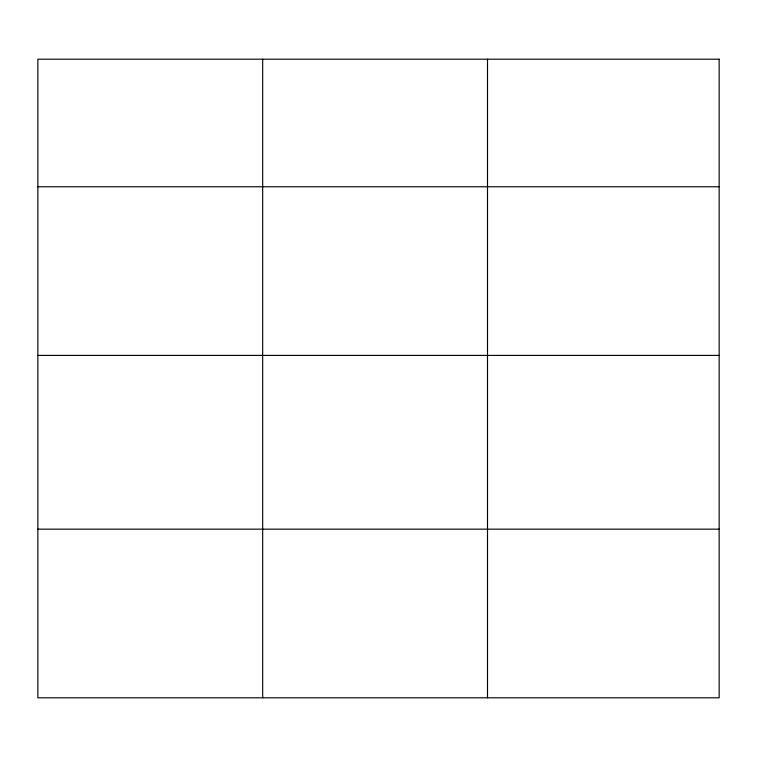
<?xml version="1.0" encoding="UTF-8"?>
<svg xmlns="http://www.w3.org/2000/svg" width="757" height="757" viewBox="0 0 757 757"><rect width="100%" height="100%" fill="white"/><g stroke="black" fill="none" stroke-linecap="round" stroke-linejoin="round"><path stroke-width="1.14" d="M37.85 186.761L719.15 186.761M37.85 355.402L719.15 355.402M37.85 529.152L719.15 529.152M487.508 59.197L487.508 697.803M262.679 59.197L262.679 697.803M719.15 59.197L37.85 59.197L37.85 697.803L719.15 697.803L719.15 59.197"/></g></svg>
